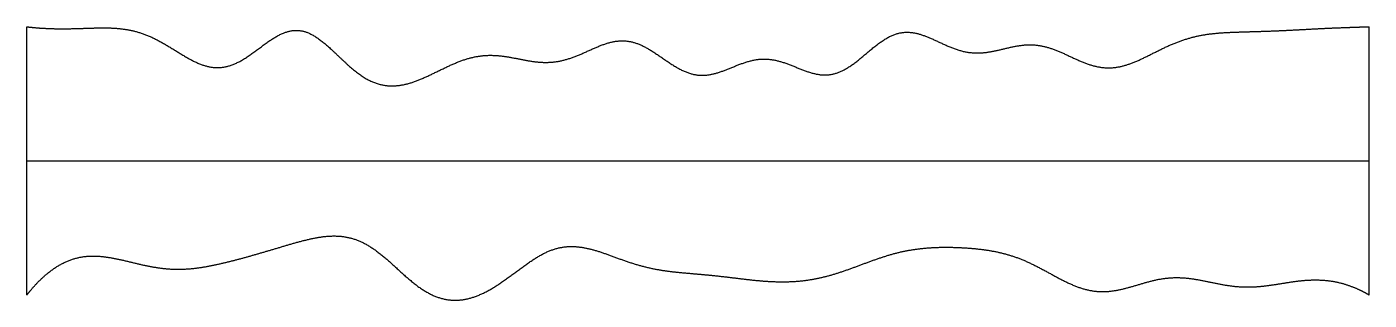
# Model space of a CAD drawing. Header units: millimetres. Extents: x 0 to 10, y 0 to 2.
import ezdxf

# ---------------------------------------------------------------- set-up
doc = ezdxf.new("R2010")
doc.units = ezdxf.units.MM
doc.layers.get('0').update_dxf_attribs({"linetype": 'CONTINUOUS'})

msp = doc.modelspace()

# ---------------------------------------------------------------- linework, layer by layer
for points in [[(0, 0), (0, 0.08), (0, 0.24), (0, 0.48), (0, 0.8), (0, 1.2), (0, 1.52), (0, 1.76), (0, 1.92), (0, 2)], [(0, 2), (0.02, 1.998), (0.061, 1.993), (0.123, 1.989), (0.204, 1.985), (0.306, 1.985), (0.408, 1.988), (0.51, 1.992), (0.612, 1.994), (0.714, 1.987), (0.815, 1.968), (0.916, 1.933), (1.016, 1.88), (1.116, 1.817), (1.215, 1.755), (1.315, 1.707), (1.414, 1.687), (1.513, 1.702), (1.612, 1.751), (1.71, 1.823), (1.808, 1.899), (1.903, 1.958), (1.998, 1.984), (2.091, 1.967), (2.183, 1.91), (2.276, 1.827), (2.37, 1.733), (2.466, 1.648), (2.565, 1.586), (2.667, 1.556), (2.77, 1.556), (2.873, 1.582), (2.976, 1.626), (3.078, 1.677), (3.179, 1.726), (3.279, 1.765), (3.378, 1.787), (3.478, 1.791), (3.578, 1.779), (3.68, 1.757), (3.782, 1.737), (3.885, 1.73), (3.988, 1.743), (4.09, 1.778), (4.192, 1.825), (4.292, 1.871), (4.392, 1.9), (4.491, 1.899), (4.589, 1.864), (4.686, 1.803), (4.783, 1.732), (4.88, 1.67), (4.978, 1.635), (5.076, 1.634), (5.176, 1.664), (5.277, 1.708), (5.379, 1.748), (5.481, 1.767), (5.584, 1.755), (5.687, 1.718), (5.789, 1.673), (5.889, 1.639), (5.988, 1.635), (6.085, 1.669), (6.18, 1.736), (6.274, 1.819), (6.369, 1.898), (6.464, 1.952), (6.561, 1.969), (6.66, 1.948), (6.761, 1.904), (6.862, 1.853), (6.965, 1.814), (7.068, 1.799), (7.17, 1.809), (7.272, 1.834), (7.374, 1.86), (7.475, 1.872), (7.575, 1.86), (7.675, 1.825), (7.775, 1.778), (7.875, 1.73), (7.974, 1.697), (8.074, 1.688), (8.174, 1.705), (8.274, 1.744), (8.374, 1.794), (8.474, 1.846), (8.575, 1.89), (8.676, 1.923), (8.777, 1.944), (8.878, 1.955), (8.98, 1.96), (9.082, 1.963), (9.184, 1.966), (9.286, 1.969), (9.388, 1.974), (9.49, 1.979), (9.592, 1.985), (9.694, 1.99), (9.796, 1.994), (9.878, 1.997), (9.939, 1.999), (9.98, 2), (10, 2)], [(10, 0), (10, 0.08), (10, 0.24), (10, 0.48), (10, 0.8), (10, 1.2), (10, 1.52), (10, 1.76), (10, 1.92), (10, 2)], [(0, 1), (0.4, 1), (1.2, 1), (2.4, 1), (4, 1), (6, 1), (7.6, 1), (8.8, 1), (9.6, 1), (10, 1)], [(0, 0), (0.019, 0.024), (0.056, 0.069), (0.112, 0.128), (0.188, 0.193), (0.283, 0.25), (0.38, 0.283), (0.478, 0.295), (0.577, 0.288), (0.678, 0.269), (0.779, 0.244), (0.881, 0.219), (0.983, 0.2), (1.086, 0.19), (1.189, 0.191), (1.291, 0.203), (1.392, 0.221), (1.492, 0.245), (1.591, 0.27), (1.69, 0.298), (1.789, 0.327), (1.89, 0.357), (1.992, 0.388), (2.096, 0.416), (2.2, 0.437), (2.304, 0.445), (2.405, 0.432), (2.503, 0.397), (2.596, 0.339), (2.687, 0.264), (2.777, 0.179), (2.868, 0.096), (2.962, 0.026), (3.059, -0.023), (3.16, -0.045), (3.263, -0.039), (3.367, -0.007), (3.469, 0.047), (3.569, 0.115), (3.666, 0.188), (3.76, 0.258), (3.854, 0.316), (3.949, 0.353), (4.045, 0.367), (4.144, 0.358), (4.245, 0.332), (4.347, 0.295), (4.45, 0.256), (4.552, 0.222), (4.654, 0.197), (4.755, 0.179), (4.856, 0.168), (4.956, 0.16), (5.057, 0.151), (5.158, 0.141), (5.26, 0.129), (5.361, 0.116), (5.464, 0.105), (5.566, 0.098), (5.668, 0.097), (5.77, 0.103), (5.872, 0.118), (5.973, 0.142), (6.073, 0.173), (6.172, 0.209), (6.271, 0.247), (6.37, 0.282), (6.47, 0.313), (6.571, 0.335), (6.672, 0.349), (6.774, 0.356), (6.876, 0.357), (6.979, 0.353), (7.081, 0.345), (7.182, 0.332), (7.283, 0.31), (7.383, 0.279), (7.482, 0.236), (7.581, 0.184), (7.679, 0.129), (7.777, 0.078), (7.876, 0.04), (7.975, 0.021), (8.075, 0.024), (8.176, 0.045), (8.277, 0.076), (8.378, 0.107), (8.48, 0.128), (8.581, 0.133), (8.683, 0.123), (8.784, 0.103), (8.886, 0.08), (8.987, 0.063), (9.089, 0.057), (9.191, 0.062), (9.292, 0.076), (9.394, 0.094), (9.496, 0.109), (9.597, 0.115), (9.698, 0.11), (9.799, 0.09), (9.88, 0.062), (9.94, 0.034), (9.98, 0.012), (10, 0)]]:
    msp.add_open_spline(points, degree=5)

doc.saveas('drawing.dxf')
